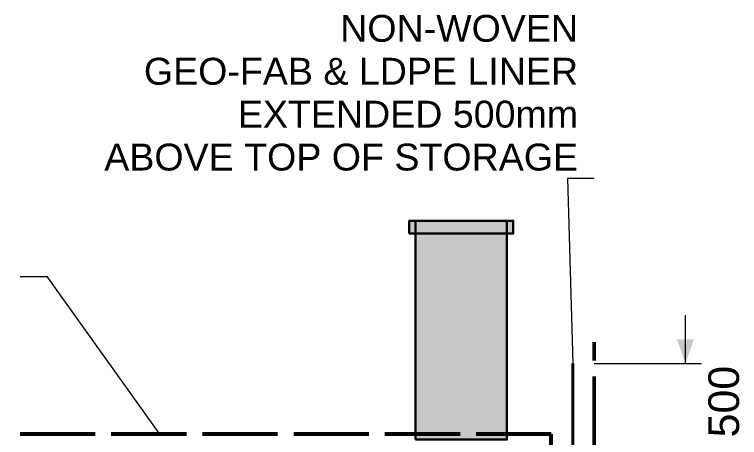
# Model space of a CAD drawing. Header units: millimetres. Extents: x 71 to 41929, y 71 to 131329.
# Drawn here: x 26904 to 31671, y 86791 to 89573 of the extents above; entities that cross this region are included whole.
import ezdxf
from ezdxf.enums import TextEntityAlignment as Align

# ---------------------------------------------------------------- set-up
doc = ezdxf.new("R2010")
doc.units = ezdxf.units.MM
doc.linetypes.add('DASH_494_106', pattern=[599.722222, 493.888889, -105.833333])
for name, color, linetype in [('ANNOTATIONS', 7, 'Continuous'), ('DIMENSIONS', 7, 'Continuous'), ('GEOFAB', 5, 'Continuous'), ('LEADERS', 7, 'Continuous'), ('MANHOLES', 7, 'Continuous')]:
    doc.layers.add(name, color=color, linetype=linetype)
doc.styles.add('ARIAL', font='arial.ttf')

msp = doc.modelspace()

# ---------------------------------------------------------------- linework, layer by layer
at = {"layer": 'DIMENSIONS', "lineweight": 18}
for p, q in [((31314.9, 87276.9), (31314.9, 87594.4)), ((30715.1, 87276.9), (31420.7, 87276.9))]:
    msp.add_line(p, q, dxfattribs=at)
at = {"layer": 'DIMENSIONS'}
msp.add_solid([(31314.9, 87276.9), (31370.4, 87435.7), (31259.3, 87435.7)], dxfattribs=at)
at = {"layer": 'GEOFAB', "color": 5, "linetype": 'DASH_494_106', "lineweight": 50}
msp.add_line((30715.1, 84899.4), (30715.1, 87418.1), dxfattribs=at)
at = {"layer": 'GEOFAB', "color": 6, "lineweight": 40}
msp.add_line((30574, 85040.6), (30574, 87276.9), dxfattribs=at)
at = {"layer": 'GEOFAB', "color": 5, "linetype": 'DASH_494_106', "lineweight": 53}
msp.add_lwpolyline([(15412.4, 85181.7), (30432.9, 85181.7), (30432.9, 86812.2), (15412.4, 86812.2)], close=True, dxfattribs=at)
at = {"layer": 'LEADERS', "lineweight": 18}
for p, q in [((30715.1, 88494), (30538.8, 88494)), ((30538.8, 88494), (30574, 87276.9)), ((26940.4, 87849.4), (27116.8, 87849.4)), ((27116.8, 87849.4), (27857.6, 86812.2))]:
    msp.add_line(p, q, dxfattribs=at)
at = {"layer": 'MANHOLES', "lineweight": 30}
for points in [[(29498.8, 88132.3), (30183.4, 88132.3), (30183.4, 88216.9), (29498.8, 88216.9)], [(29541.1, 86776.9), (30141.1, 86776.9), (30141.1, 88216.9), (29541.1, 88216.9)]]:
    msp.add_lwpolyline(points, close=True, dxfattribs=at)
at = {"layer": 'MANHOLES', "true_color": 0x737373}
msp.add_solid([(29498.8, 88132.3), (30183.4, 88132.3), (29498.8, 88216.9), (30183.4, 88216.9)], dxfattribs=at)
at = {"layer": 'MANHOLES', "true_color": 0xb8b8b8}
msp.add_solid([(29541.1, 86776.9), (30141.1, 86776.9), (29541.1, 88216.9), (30141.1, 88216.9)], dxfattribs=at)

# ---------------------------------------------------------------- texts
at = {"layer": 'ANNOTATIONS', "style": 'ARIAL'}
for s, height, p in [('NON-WOVEN', 176.81, (30609.3, 89393.6)), ('GEO-FAB & LDPE LINER', 176.812, (30609.3, 89111.4)), ('EXTENDED 500mm', 176.812, (30609.3, 88829.2)), ('ABOVE TOP OF STORAGE', 176.812, (30609.3, 88546.9))]:
    msp.add_text(s, height=height, dxfattribs=at).set_placement(p, align=Align.RIGHT)
at = {"layer": 'DIMENSIONS', "style": 'ARIAL'}
msp.add_text('500', height=202.07, rotation=90, dxfattribs=at).set_placement((31667.6, 87026.9), align=Align.CENTER)

doc.saveas('drawing.dxf')
